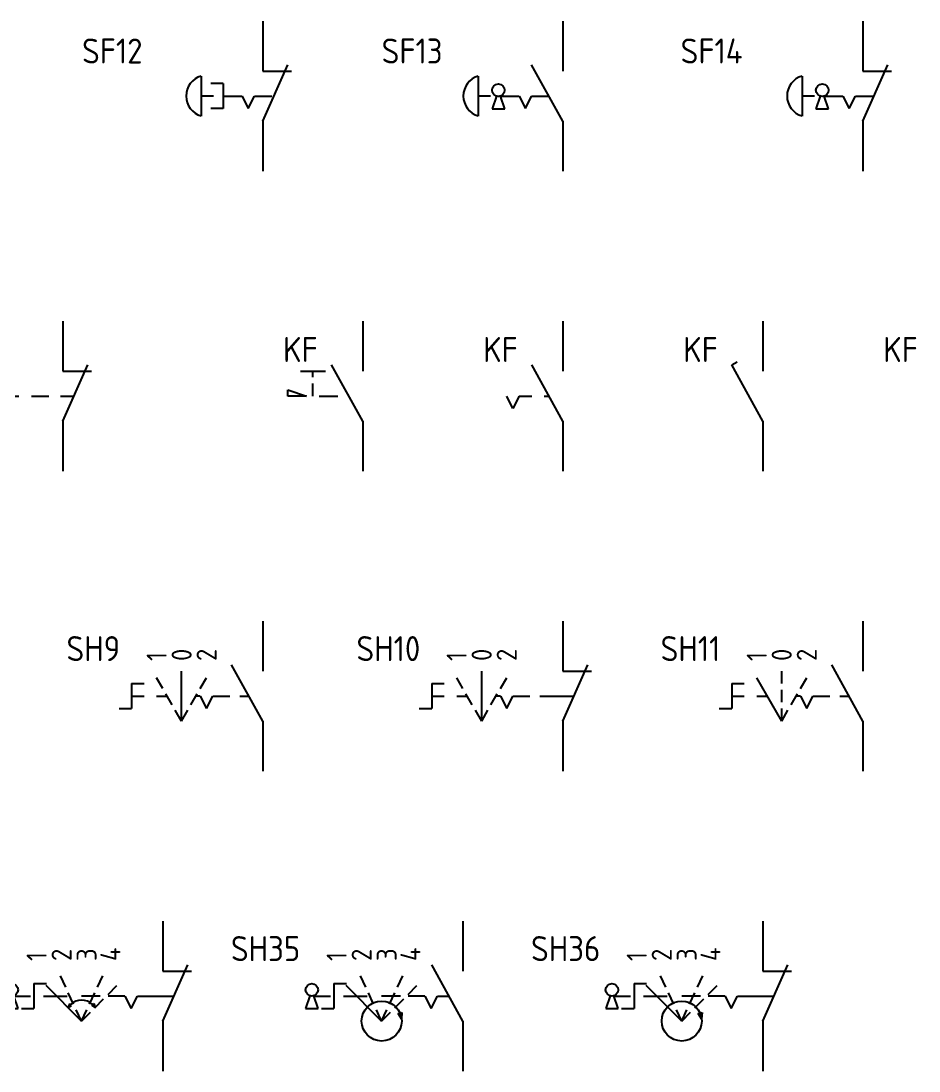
# Model space of a CAD drawing. Header units: millimetres. Extents: x 1746 to 2533, y 1027 to 2108.
# Drawn here: x 1985.8 to 2075.6, y 2002.5 to 2107.5 of the extents above; entities that cross this region are included whole.
import ezdxf
from ezdxf.enums import TextEntityAlignment as Align

# ---------------------------------------------------------------- set-up
doc = ezdxf.new("R2010")
doc.units = ezdxf.units.MM
for name, color, linetype in [('POS', 7, 'Continuous'), ('SYMS', 7, 'Continuous'), ('TAGS', 7, 'Continuous')]:
    doc.layers.add(name, color=color, linetype=linetype)
doc.styles.add('WD_IEC', font='isocp2.shx', dxfattribs={"width": 0.9, "height": 4})

# ---------------------------------------------------------------- blocks, each defined once
blk = doc.blocks.new('VPB12S80')
for p, q in [((0, 7.5), (0, 2.5)), ((0, -2.5), (2.5, 3.13)), ((0, 2.5), (2.87, 2.5)), ((-6.17, 2), (-6.17, -2)), ((-3.96, 1.25), (-5.21, 1.25)), ((-3.96, 1.25), (-3.96, -1.25)), ((-4.94, 0), (-6.17, 0)), ((-3.96, 0), (-2.08, 0)), ((-2.08, 0), (-1.46, -1.25)), ((-1.46, -1.25), (-0.83, 0)), ((-0.83, 0), (0.9, 0)), ((-3.96, -1.25), (-5.21, -1.25)), ((0, -2.5), (0, -7.5))]:
    blk.add_line(p, q)
blk.add_arc((-5.59, 0), 2.08, 106.2602, 253.7398)
at = {"style": 'WD_IEC'}
for tag, p in [('INST', (-12.03, 9.25)), ('LOC', (-12.03, 6.25)), ('TAG1', (-12.03, 3.25)), ('DESC1', (-12.03, -9.35)), ('DESC2', (-12.03, -12.35)), ('DESC3', (-12.03, -15.35))]:
    blk.add_attdef(tag, text='', height=2.5, dxfattribs=at).set_placement(p, align=Align.RIGHT)
at = {"style": 'WD_IEC', "flags": 1}
for tag, p, height in [('X2TERM01', (0, 7.5), 0.32), ('CONTACT', (0.5, 4.5), 1), ('COMMON', (1.75, 3.25), 1), ('X1LINK', (2.29, 0), 0.32), ('ASSYCODE', (1, -4), 1), ('FAMILY', (1, -5.5), 1), ('CATDESC', (1, -7), 1), ('X8TERM02', (0, -7.5), 0.32)]:
    blk.add_attdef(tag, p, '', height=height, dxfattribs=at)
at = {"style": 'WD_IEC'}
blk.add_attdef('TERM01', text='', height=2, rotation=90, dxfattribs=at).set_placement((-1, 7.5), align=Align.RIGHT)
at = {"style": 'WD_IEC', "flags": 9}
for tag, p in [('MFG', (-12.53, -0.25)), ('CAT', (-12.53, -2.75))]:
    blk.add_attdef(tag, text='', height=1.5, dxfattribs=at).set_placement(p, align=Align.RIGHT)
at = {"style": 'WD_IEC'}
blk.add_attdef('TERM02', (-1, -7.5), '', height=2, rotation=90, dxfattribs=at)
at = {"lineweight": 15, "style": 'WD_IEC'}
blk.add_attdef('XREF', text='', height=2.5, dxfattribs=at).set_placement((-12.03, -6.35), align=Align.RIGHT)
blk = doc.blocks.new('VPB11S82')
for p, q in [((0, 7.5), (0, 2.5)), ((0, -2.5), (-3.13, 3.13)), ((-8.46, 2), (-8.46, -2)), ((-7.23, 0), (-8.46, 0)), ((-6.65, 0), (-7.07, -1.28)), ((-6.25, 0), (-4.38, 0)), ((-5.82, -1.28), (-6.25, 0)), ((-4.38, 0), (-3.75, -1.25)), ((-3.75, -1.25), (-3.13, 0)), ((-3.13, 0), (-1.39, 0)), ((-7.07, -1.28), (-5.82, -1.28)), ((0, -2.5), (0, -7.5))]:
    blk.add_line(p, q)
blk.add_circle((-6.45, 0.59), 0.625)
blk.add_arc((-7.88, 0), 2.08, 106.2602, 253.7398)
at = {"style": 'WD_IEC'}
for tag, p in [('INST', (-12.03, 9.25)), ('LOC', (-12.03, 6.25)), ('TAG1', (-12.03, 3.25)), ('DESC1', (-12.03, -9.35)), ('DESC2', (-12.03, -12.35)), ('DESC3', (-12.03, -15.35))]:
    blk.add_attdef(tag, text='', height=2.5, dxfattribs=at).set_placement(p, align=Align.RIGHT)
at = {"style": 'WD_IEC', "flags": 1}
for tag, p, height in [('X2TERM01', (0, 7.5), 0.32), ('CONTACT', (0.5, 4.5), 1), ('COMMON', (1.75, 3.25), 1), ('X1LINK', (0, 0), 0.32), ('ASSYCODE', (1, -4), 1), ('FAMILY', (1, -5.5), 1), ('CATDESC', (1, -7), 1), ('X8TERM02', (0, -7.5), 0.32)]:
    blk.add_attdef(tag, p, '', height=height, dxfattribs=at)
at = {"style": 'WD_IEC'}
blk.add_attdef('TERM01', text='', height=2, rotation=90, dxfattribs=at).set_placement((-1, 7.5), align=Align.RIGHT)
at = {"style": 'WD_IEC', "flags": 9}
for tag, p in [('MFG', (-12.53, -0.25)), ('CAT', (-12.53, -2.75))]:
    blk.add_attdef(tag, text='', height=1.5, dxfattribs=at).set_placement(p, align=Align.RIGHT)
at = {"style": 'WD_IEC'}
blk.add_attdef('TERM02', (-1, -7.5), '', height=2, rotation=90, dxfattribs=at)
at = {"lineweight": 15, "style": 'WD_IEC'}
blk.add_attdef('XREF', text='', height=2.5, dxfattribs=at).set_placement((-12.03, -6.35), align=Align.RIGHT)
blk = doc.blocks.new('VPB12S82')
for p, q in [((0, 7.5), (0, 2.5)), ((0, -2.5), (2.5, 3.13)), ((0, 2.5), (2.87, 2.5)), ((-6.09, 2), (-6.09, -2)), ((-4.85, 0), (-6.09, 0)), ((-4.27, 0), (-4.7, -1.28)), ((-3.88, 0), (-2, 0)), ((-3.45, -1.28), (-3.88, 0)), ((-2, 0), (-1.38, -1.25)), ((-1.38, -1.25), (-0.75, 0)), ((-0.75, 0), (0.99, 0)), ((-4.7, -1.28), (-3.45, -1.28)), ((0, -2.5), (0, -7.5))]:
    blk.add_line(p, q)
blk.add_circle((-4.07, 0.59), 0.625)
blk.add_arc((-5.51, 0), 2.08, 106.2602, 253.7398)
at = {"style": 'WD_IEC'}
for tag, p in [('INST', (-12.03, 9.25)), ('LOC', (-12.03, 6.25)), ('TAG1', (-12.03, 3.25)), ('DESC1', (-12.03, -9.35)), ('DESC2', (-12.03, -12.35)), ('DESC3', (-12.03, -15.35))]:
    blk.add_attdef(tag, text='', height=2.5, dxfattribs=at).set_placement(p, align=Align.RIGHT)
at = {"style": 'WD_IEC', "flags": 1}
for tag, p, height in [('X2TERM01', (0, 7.5), 0.32), ('CONTACT', (0.5, 4.5), 1), ('COMMON', (1.75, 3.25), 1), ('X1LINK', (2.37, 0), 0.32), ('ASSYCODE', (1, -4), 1), ('FAMILY', (1, -5.5), 1), ('CATDESC', (1, -7), 1), ('X8TERM02', (0, -7.5), 0.32)]:
    blk.add_attdef(tag, p, '', height=height, dxfattribs=at)
at = {"style": 'WD_IEC'}
blk.add_attdef('TERM01', text='', height=2, rotation=90, dxfattribs=at).set_placement((-1, 7.5), align=Align.RIGHT)
at = {"style": 'WD_IEC', "flags": 9}
for tag, p in [('MFG', (-12.53, -0.25)), ('CAT', (-12.53, -2.75))]:
    blk.add_attdef(tag, text='', height=1.5, dxfattribs=at).set_placement(p, align=Align.RIGHT)
at = {"style": 'WD_IEC'}
blk.add_attdef('TERM02', (-1, -7.5), '', height=2, rotation=90, dxfattribs=at)
at = {"lineweight": 15, "style": 'WD_IEC'}
blk.add_attdef('XREF', text='', height=2.5, dxfattribs=at).set_placement((-12.03, -6.35), align=Align.RIGHT)
blk = doc.blocks.new('VSW12S77')
for p, q in [((0, 7.5), (0, 2.5)), ((0, -2.5), (2.5, 3.13)), ((0, 2.5), (2.87, 2.5)), ((-6.25, 1.25), (-6.25, -1.25)), ((-6.25, 1.25), (-5, 1.25)), ((-9.63, -0.88), (-7.87, 0.88)), ((-7.87, -0.88), (-9.63, 0.88)), ((-6.25, 0), (-7.5, 0)), ((-6.25, 0), (-4.38, 0)), ((-3.13, 0), (-1.39, 0)), ((-0.23, 0), (1.11, 0)), ((-6.25, -1.25), (-7.5, -1.25)), ((0, -2.5), (0, -7.5))]:
    blk.add_line(p, q)
blk.add_circle((-8.75, 0), 1.25)
at = {"style": 'WD_IEC'}
for tag, p in [('INST', (-12.03, 9.25)), ('LOC', (-12.03, 6.25)), ('TAG1', (-12.03, 3.25)), ('DESC1', (-12.03, -9.35)), ('DESC2', (-12.03, -12.35)), ('DESC3', (-12.03, -15.35))]:
    blk.add_attdef(tag, text='', height=2.5, dxfattribs=at).set_placement(p, align=Align.RIGHT)
at = {"style": 'WD_IEC', "flags": 1}
for tag, p, height in [('X2TERM01', (0, 7.5), 0.32), ('CONTACT', (0.5, 4.5), 1), ('COMMON', (1.75, 3.25), 1), ('X1LINK', (1.78, 0), 0.32), ('ASSYCODE', (1, -4), 1), ('FAMILY', (1, -5.5), 1), ('CATDESC', (1, -7), 1), ('X8TERM02', (0, -7.5), 0.32)]:
    blk.add_attdef(tag, p, '', height=height, dxfattribs=at)
at = {"style": 'WD_IEC'}
blk.add_attdef('TERM01', text='', height=2, rotation=90, dxfattribs=at).set_placement((-1, 7.5), align=Align.RIGHT)
at = {"style": 'WD_IEC', "flags": 9}
for tag, p in [('MFG', (-12.53, -0.25)), ('CAT', (-12.53, -2.75))]:
    blk.add_attdef(tag, text='', height=1.5, dxfattribs=at).set_placement(p, align=Align.RIGHT)
at = {"style": 'WD_IEC'}
blk.add_attdef('TERM02', (-1, -7.5), '', height=2, rotation=90, dxfattribs=at)
at = {"lineweight": 15, "style": 'WD_IEC'}
for tag, p in [('XREF', (-12.03, -6.35)), ('WDTAGALT', (-12.03, -18.35))]:
    blk.add_attdef(tag, text='', height=2.5, dxfattribs=at).set_placement(p, align=Align.RIGHT)
blk = doc.blocks.new('VSS2121F')
for p, q in [((0, 7.5), (0, 2.5)), ((-6.25, 2.5), (-3.75, 2.5)), ((-5, 1.88), (-5, 2.5)), ((0, -2.5), (-3.12, 3.12)), ((0, -2.5), (-3.12, 3.12)), ((-5, 0), (-5, 1.25)), ((-7.5, 0.62), (-5.62, 0)), ((-7.5, 0), (-7.5, 0.62)), ((-5.62, 0), (-7.5, 0)), ((-4.38, 0), (-2.5, 0)), ((0, -2.5), (0, -7.5))]:
    blk.add_line(p, q)
at = {"style": 'WD_IEC'}
for tag, p in [('INST', (-4.51, 9.4)), ('LOC', (-4.51, 6.4)), ('TAG2', (-4.51, 3.4)), ('DESC1', (-4.51, -9.72)), ('DESC2', (-4.51, -12.72)), ('DESC3', (-4.51, -15.72))]:
    blk.add_attdef(tag, text='', height=2.5, dxfattribs=at).set_placement(p, align=Align.RIGHT)
at = {"style": 'WD_IEC', "flags": 1}
for tag, p, height in [('X2TERM01', (0, 7.5), 0.32), ('CONTACT', (0.75, 3.89), 1), ('COMMON', (2, 2.64), 1), ('X4LINK', (-9.35, 0), 0.32), ('X1LINK', (-0.19, 0), 0.32), ('ASSYCODE', (1, -3.5), 1), ('FAMILY', (1, -5), 1), ('CATDESC', (1, -6.5), 1), ('X8TERM02', (0, -7.5), 0.32)]:
    blk.add_attdef(tag, p, '', height=height, dxfattribs=at)
at = {"style": 'WD_IEC'}
blk.add_attdef('TERM01', text='', height=2, rotation=90, dxfattribs=at).set_placement((-1, 7.5), align=Align.RIGHT)
blk.add_attdef('TERM02', (-1.1, -7.8), '', height=2, rotation=90, dxfattribs=at)
at = {"lineweight": 15, "style": 'WD_IEC'}
blk.add_attdef('STATE', (1, -2), '', height=2.5, dxfattribs=at)
blk.add_attdef('XREF', text='', height=2.5, dxfattribs=at).set_placement((-4.51, -6.72), align=Align.RIGHT)
blk = doc.blocks.new('VSS2122F')
for p, q in [((0, 7.5), (0, 2.5)), ((0, -2.5), (-3.12, 3.12)), ((-5, -1.25), (-5.62, 0)), ((-4.38, 0), (-5, -1.25)), ((-4.38, 0), (-3.12, 0)), ((-1.88, 0), (-1.39, 0)), ((0, -2.5), (0, -7.5))]:
    blk.add_line(p, q)
at = {"style": 'WD_IEC'}
for tag, p in [('INST', (-4.51, 9.4)), ('LOC', (-4.51, 6.4)), ('TAG2', (-4.51, 3.4)), ('DESC1', (-4.51, -9.72)), ('DESC2', (-4.51, -12.72)), ('DESC3', (-4.51, -15.72))]:
    blk.add_attdef(tag, text='', height=2.5, dxfattribs=at).set_placement(p, align=Align.RIGHT)
at = {"style": 'WD_IEC', "flags": 1}
for tag, p, height in [('X2TERM01', (0, 7.5), 0.32), ('CONTACT', (0.75, 3.89), 1), ('COMMON', (2, 2.64), 1), ('X4LINK', (-7.26, 0), 0.32), ('X1LINK', (-0.12, 0), 0.32), ('ASSYCODE', (1, -3.5), 1), ('FAMILY', (1, -5), 1), ('CATDESC', (1, -6.5), 1), ('X8TERM02', (0, -7.5), 0.32)]:
    blk.add_attdef(tag, p, '', height=height, dxfattribs=at)
at = {"style": 'WD_IEC'}
blk.add_attdef('TERM01', text='', height=2, rotation=90, dxfattribs=at).set_placement((-1, 7.5), align=Align.RIGHT)
blk.add_attdef('TERM02', (-1.1, -7.8), '', height=2, rotation=90, dxfattribs=at)
at = {"lineweight": 15, "style": 'WD_IEC'}
blk.add_attdef('STATE', (1, -2), '', height=2.5, dxfattribs=at)
blk.add_attdef('XREF', text='', height=2.5, dxfattribs=at).set_placement((-4.51, -6.72), align=Align.RIGHT)
blk = doc.blocks.new('VSS217F')
for p, q in [((0, 7.5), (0, 2.5)), ((-3.12, 3.12), (-2.58, 3.43)), ((0, -2.5), (-3.12, 3.12)), ((0, -2.5), (-3.12, 3.12)), ((0, -2.5), (0, -7.5))]:
    blk.add_line(p, q)
at = {"style": 'WD_IEC'}
for tag, p in [('INST', (-4.51, 9.4)), ('LOC', (-4.51, 6.4)), ('TAG2', (-4.51, 3.4)), ('DESC1', (-4.51, -9.72)), ('DESC2', (-4.51, -12.72)), ('DESC3', (-4.51, -15.72))]:
    blk.add_attdef(tag, text='', height=2.5, dxfattribs=at).set_placement(p, align=Align.RIGHT)
at = {"style": 'WD_IEC', "flags": 1}
for tag, p, height in [('X2TERM01', (0, 7.5), 0.32), ('CONTACT', (0.75, 3.89), 1), ('COMMON', (2, 2.64), 1), ('X4LINK', (-2.72, 0), 0.32), ('X1LINK', (-0.54, 0), 0.32), ('ASSYCODE', (1, -3.5), 1), ('FAMILY', (1, -5), 1), ('CATDESC', (1, -6.5), 1), ('X8TERM02', (0, -7.5), 0.32)]:
    blk.add_attdef(tag, p, '', height=height, dxfattribs=at)
at = {"style": 'WD_IEC'}
blk.add_attdef('TERM01', text='', height=2, rotation=90, dxfattribs=at).set_placement((-1, 7.5), align=Align.RIGHT)
blk.add_attdef('TERM02', (-1.1, -7.8), '', height=2, rotation=90, dxfattribs=at)
at = {"lineweight": 15, "style": 'WD_IEC'}
blk.add_attdef('STATE', (1, -2), '', height=2.5, dxfattribs=at)
blk.add_attdef('XREF', text='', height=2.5, dxfattribs=at).set_placement((-4.51, -6.72), align=Align.RIGHT)
blk = doc.blocks.new('VSS218F')
for p, q in [((0, 7.5), (0, 2.5)), ((-3.67, 2.82), (-3.12, 3.12)), ((0, -2.5), (-3.12, 3.12)), ((0, -2.5), (-3.12, 3.12)), ((0, -2.5), (0, -7.5))]:
    blk.add_line(p, q)
at = {"style": 'WD_IEC'}
for tag, p in [('INST', (-4.51, 9.4)), ('LOC', (-4.51, 6.4)), ('TAG2', (-4.51, 3.4)), ('DESC1', (-4.51, -9.72)), ('DESC2', (-4.51, -12.72)), ('DESC3', (-4.51, -15.72))]:
    blk.add_attdef(tag, text='', height=2.5, dxfattribs=at).set_placement(p, align=Align.RIGHT)
at = {"style": 'WD_IEC', "flags": 1}
for tag, p, height in [('X2TERM01', (0, 7.5), 0.32), ('CONTACT', (0.75, 3.89), 1), ('COMMON', (2, 2.64), 1), ('X4LINK', (-2.72, 0), 0.32), ('X1LINK', (-0.54, 0), 0.32), ('ASSYCODE', (1, -3.5), 1), ('FAMILY', (1, -5), 1), ('CATDESC', (1, -6.5), 1), ('X8TERM02', (0, -7.5), 0.32)]:
    blk.add_attdef(tag, p, '', height=height, dxfattribs=at)
at = {"style": 'WD_IEC'}
blk.add_attdef('TERM01', text='', height=2, rotation=90, dxfattribs=at).set_placement((-1, 7.5), align=Align.RIGHT)
blk.add_attdef('TERM02', (-1.1, -7.8), '', height=2, rotation=90, dxfattribs=at)
at = {"lineweight": 15, "style": 'WD_IEC'}
blk.add_attdef('STATE', (1, -2), '', height=2.5, dxfattribs=at)
blk.add_attdef('XREF', text='', height=2.5, dxfattribs=at).set_placement((-4.51, -6.72), align=Align.RIGHT)
blk = doc.blocks.new('VSS11S31')
for p, q in [((0, 7.5), (0, 2.5)), ((-8.12, -2.5), (-8.12, 2.5)), ((0, -2.5), (-3.12, 3.12)), ((-13.12, 1.25), (-11.87, 1.25)), ((-13.12, 1.25), (-13.12, -1.25)), ((-10, 0.75), (-10.62, 1.83)), ((-6.25, 0.75), (-5.62, 1.83)), ((-13.12, 0), (-11.87, 0)), ((-10.62, 0), (-9.57, 0)), ((-9.06, -0.88), (-9.69, 0.21)), ((-7.19, -0.88), (-6.56, 0.21)), ((-6.25, 0), (-6.68, 0)), ((-6.25, 0), (-5.62, -1.25)), ((-5.62, -1.25), (-5, 0)), ((-5, 0), (-3.31, 0)), ((-2.31, 0), (-1.39, 0)), ((-14.37, -1.25), (-13.12, -1.25)), ((-8.12, -2.5), (-8.75, -1.42)), ((-8.12, -2.5), (-7.5, -1.42)), ((0, -2.5), (0, -7.5))]:
    blk.add_line(p, q)
at = {"style": 'WD_IEC'}
for tag, p in [('INST', (-14.26, 9.49)), ('LOC', (-14.26, 6.49)), ('TAG1', (-14.26, 3.49)), ('DESC1', (-14.26, -9.62)), ('DESC2', (-14.26, -12.62)), ('DESC3', (-14.26, -15.62))]:
    blk.add_attdef(tag, text='', height=2.5, dxfattribs=at).set_placement(p, align=Align.RIGHT)
at = {"style": 'WD_IEC', "flags": 8}
for tag, p in [('POS1', (-10.62, 3.5)), ('POS2', (-8.12, 3.5)), ('POS3', (-5.62, 3.5))]:
    blk.add_attdef(tag, text='', height=2, rotation=90, dxfattribs=at).set_placement(p, align=Align.MIDDLE_LEFT)
at = {"style": 'WD_IEC', "flags": 1}
for tag, p, height in [('X2TERM01', (0, 7.5), 0.32), ('CONTACT', (0.75, 3.89), 1), ('COMMON', (2, 2.64), 1), ('MFG', (-18.2, 0.06), 1.5), ('X1LINK', (0, 0), 0.32), ('CAT', (-18.2, -2.51), 1.5), ('ASSYCODE', (1, -3.5), 1), ('FAMILY', (1, -5), 1), ('CATDESC', (1, -6.5), 1), ('X8TERM02', (0, -7.5), 0.32)]:
    blk.add_attdef(tag, p, '', height=height, dxfattribs=at)
at = {"style": 'WD_IEC'}
blk.add_attdef('TERM01', text='', height=2, rotation=90, dxfattribs=at).set_placement((-1, 7.5), align=Align.RIGHT)
blk.add_attdef('TERM02', (-1.1, -7.8), '', height=2, rotation=90, dxfattribs=at)
at = {"lineweight": 15, "style": 'WD_IEC'}
blk.add_attdef('XREF', text='', height=2.5, dxfattribs=at).set_placement((-14.26, -6.62), align=Align.RIGHT)
blk = doc.blocks.new('VSS12S31')
for p, q in [((0, 7.5), (0, 2.5)), ((-8.12, -2.5), (-8.12, 2.5)), ((0, -2.5), (2.5, 3.12)), ((0, 2.5), (2.87, 2.5)), ((-13.12, 1.25), (-11.87, 1.25)), ((-13.12, 1.25), (-13.12, -1.25)), ((-10, 0.75), (-10.62, 1.83)), ((-6.25, 0.75), (-5.62, 1.83)), ((-9.06, -0.88), (-9.69, 0.21)), ((-7.19, -0.88), (-6.56, 0.21)), ((-13.12, 0), (-11.87, 0)), ((-10.62, 0), (-9.57, 0)), ((-6.25, 0), (-6.68, 0)), ((-6.25, 0), (-5.62, -1.25)), ((-5.62, -1.25), (-5, 0)), ((-5, 0), (-3.31, 0)), ((-2.31, 0), (1.11, 0)), ((-14.37, -1.25), (-13.12, -1.25)), ((-8.12, -2.5), (-8.75, -1.42)), ((-8.12, -2.5), (-7.5, -1.42)), ((0, -2.5), (0, -7.5))]:
    blk.add_line(p, q)
at = {"style": 'WD_IEC'}
for tag, p in [('INST', (-14.26, 9.49)), ('LOC', (-14.26, 6.49)), ('TAG1', (-14.26, 3.49)), ('DESC1', (-14.26, -9.62)), ('DESC2', (-14.26, -12.62)), ('DESC3', (-14.26, -15.62))]:
    blk.add_attdef(tag, text='', height=2.5, dxfattribs=at).set_placement(p, align=Align.RIGHT)
at = {"style": 'WD_IEC', "flags": 8}
for tag, p in [('POS1', (-10.62, 3.5)), ('POS2', (-8.12, 3.5)), ('POS3', (-5.62, 3.5))]:
    blk.add_attdef(tag, text='', height=2, rotation=90, dxfattribs=at).set_placement(p, align=Align.MIDDLE_LEFT)
at = {"style": 'WD_IEC', "flags": 1}
for tag, p, height in [('X2TERM01', (0, 7.5), 0.32), ('CONTACT', (0.75, 3.89), 1), ('COMMON', (2, 2.64), 1), ('MFG', (-18.2, 0.06), 1.5), ('X1LINK', (2.02, 0), 0.32), ('CAT', (-18.2, -2.51), 1.5), ('ASSYCODE', (1, -3.5), 1), ('FAMILY', (1, -5), 1), ('CATDESC', (1, -6.5), 1), ('X8TERM02', (0, -7.5), 0.32)]:
    blk.add_attdef(tag, p, '', height=height, dxfattribs=at)
at = {"style": 'WD_IEC'}
blk.add_attdef('TERM01', text='', height=2, rotation=90, dxfattribs=at).set_placement((-1, 7.5), align=Align.RIGHT)
blk.add_attdef('TERM02', (-1.1, -7.8), '', height=2, rotation=90, dxfattribs=at)
at = {"lineweight": 15, "style": 'WD_IEC'}
blk.add_attdef('XREF', text='', height=2.5, dxfattribs=at).set_placement((-14.26, -6.62), align=Align.RIGHT)
blk = doc.blocks.new('VSS11S32')
for p, q in [((0, 7.5), (0, 2.5)), ((-8.12, 1.25), (-8.12, 2.5)), ((0, -2.5), (-3.12, 3.12)), ((-13.12, 1.25), (-11.87, 1.25)), ((-13.12, 1.25), (-13.12, -1.25)), ((-8.12, -2.5), (-10.62, 1.83)), ((-6.25, 0.75), (-5.62, 1.83)), ((-13.12, 0), (-11.87, 0)), ((-10.62, 0), (-9.57, 0)), ((-8.12, -0.62), (-8.12, 0.63)), ((-7.19, -0.88), (-6.56, 0.21)), ((-6.25, 0), (-6.68, 0)), ((-6.25, 0), (-5.62, -1.25)), ((-5.62, -1.25), (-5, 0)), ((-5, 0), (-3.31, 0)), ((-2.31, 0), (-1.39, 0)), ((-14.37, -1.25), (-13.12, -1.25)), ((-8.12, -2.5), (-8.12, -1.25)), ((-8.12, -2.5), (-7.5, -1.42)), ((0, -2.5), (0, -7.5))]:
    blk.add_line(p, q)
at = {"style": 'WD_IEC'}
for tag, p in [('INST', (-14.26, 9.49)), ('LOC', (-14.26, 6.49)), ('TAG1', (-14.26, 3.49)), ('DESC1', (-14.26, -9.62)), ('DESC2', (-14.26, -12.62)), ('DESC3', (-14.26, -15.62))]:
    blk.add_attdef(tag, text='', height=2.5, dxfattribs=at).set_placement(p, align=Align.RIGHT)
at = {"style": 'WD_IEC', "flags": 8}
for tag, p in [('POS1', (-10.62, 3.5)), ('POS2', (-8.12, 3.5)), ('POS3', (-5.62, 3.5))]:
    blk.add_attdef(tag, text='', height=2, rotation=90, dxfattribs=at).set_placement(p, align=Align.MIDDLE_LEFT)
at = {"style": 'WD_IEC', "flags": 1}
for tag, p, height in [('X2TERM01', (0, 7.5), 0.32), ('CONTACT', (0.75, 3.89), 1), ('COMMON', (2, 2.64), 1), ('MFG', (-18.2, 0.06), 1.5), ('X1LINK', (0, 0), 0.32), ('CAT', (-18.2, -2.51), 1.5), ('ASSYCODE', (1, -3.5), 1), ('FAMILY', (1, -5), 1), ('CATDESC', (1, -6.5), 1), ('X8TERM02', (0, -7.5), 0.32)]:
    blk.add_attdef(tag, p, '', height=height, dxfattribs=at)
at = {"style": 'WD_IEC'}
blk.add_attdef('TERM01', text='', height=2, rotation=90, dxfattribs=at).set_placement((-1, 7.5), align=Align.RIGHT)
blk.add_attdef('TERM02', (-1.1, -7.8), '', height=2, rotation=90, dxfattribs=at)
at = {"lineweight": 15, "style": 'WD_IEC'}
blk.add_attdef('XREF', text='', height=2.5, dxfattribs=at).set_placement((-14.26, -6.62), align=Align.RIGHT)
blk = doc.blocks.new('VSS12S50')
for p, q in [((0, 7.5), (0, 2.5)), ((0, -2.5), (2.5, 3.12)), ((0, 2.5), (2.87, 2.5)), ((-12.89, 1.25), (-11.64, 1.25)), ((-12.89, 1.25), (-12.89, -1.25)), ((-9.71, 0.9), (-10.24, 2.03)), ((-6.54, 0.9), (-6.01, 2.03)), ((-15.29, 0.03), (-15.72, -1.25)), ((-14.47, -1.25), (-14.9, 0.03)), ((-11.93, 0), (-9.57, 0)), ((-8.12, -2.5), (-11.66, 1.04)), ((-8.92, -0.8), (-9.45, 0.33)), ((-6.25, 0), (-8.12, 0)), ((-7.33, -0.8), (-6.8, 0.33)), ((-5.47, 0.15), (-4.59, 1.04)), ((-3.79, 0), (-5.46, 0)), ((-3.79, 0), (-3.17, -1.25)), ((-3.17, -1.25), (-2.54, 0)), ((-2.54, 0), (1.11, 0)), ((-14.89, 0), (-13.24, 0)), ((-9.32, -0.77), (-9.47, -1.16)), ((-9.47, -1.16), (-9.12, -0.94)), ((-9.12, -0.94), (-9.32, -0.77)), ((-7.11, -0.92), (-6.91, -0.76)), ((-6.75, -1.14), (-7.11, -0.92)), ((-6.91, -0.76), (-6.75, -1.14)), ((-6.8, -1.17), (-5.92, -0.29)), ((-15.72, -1.25), (-14.47, -1.25)), ((-14.14, -1.25), (-12.89, -1.25)), ((-8.12, -2.5), (-8.65, -1.37)), ((-8.12, -2.5), (-7.6, -1.37)), ((-8.12, -2.5), (-7.24, -1.62)), ((0, -2.5), (0, -7.5))]:
    blk.add_line(p, q)
blk.add_circle((-15.1, 0.62), 0.625)
blk.add_arc((-8.12, -2), 1.59, 46.0492, 133.9508)
for points in [[(-9.12, -0.94), (-9.32, -0.77), (-9.47, -1.16)], [(-7.11, -0.92), (-6.91, -0.76), (-6.75, -1.14)]]:
    blk.add_solid(points)
at = {"style": 'WD_IEC'}
for tag, p in [('INST', (-16.26, 9.49)), ('LOC', (-16.26, 6.49)), ('TAG1', (-16.26, 3.49)), ('DESC1', (-16.26, -9.62)), ('DESC2', (-16.26, -12.62)), ('DESC3', (-16.26, -15.62))]:
    blk.add_attdef(tag, text='', height=2.5, dxfattribs=at).set_placement(p, align=Align.RIGHT)
at = {"style": 'WD_IEC', "flags": 8}
for tag, p in [('POS1', (-12.62, 3.5)), ('POS2', (-10.12, 3.5)), ('POS3', (-7.62, 3.5)), ('POS4', (-5.24, 3.5))]:
    blk.add_attdef(tag, text='', height=2, rotation=90, dxfattribs=at).set_placement(p, align=Align.MIDDLE_LEFT)
at = {"style": 'WD_IEC', "flags": 1}
for tag, p, height in [('X2TERM01', (0, 7.5), 0.32), ('CONTACT', (0.75, 3.89), 1), ('COMMON', (2, 2.64), 1), ('MFG', (-20.2, 0.06), 1.5), ('X1LINK', (2.09, 0), 0.32), ('CAT', (-20.2, -2.51), 1.5), ('ASSYCODE', (1, -3.5), 1), ('FAMILY', (1, -5), 1), ('CATDESC', (1, -6.5), 1), ('X8TERM02', (0, -7.5), 0.32)]:
    blk.add_attdef(tag, p, '', height=height, dxfattribs=at)
at = {"style": 'WD_IEC'}
blk.add_attdef('TERM01', text='', height=2, rotation=90, dxfattribs=at).set_placement((-1, 7.5), align=Align.RIGHT)
blk.add_attdef('TERM02', (-1.1, -7.8), '', height=2, rotation=90, dxfattribs=at)
at = {"lineweight": 15, "style": 'WD_IEC'}
blk.add_attdef('XREF', text='', height=2.5, dxfattribs=at).set_placement((-16.26, -6.62), align=Align.RIGHT)
blk = doc.blocks.new('VSS11S51')
for p, q in [((0, 7.5), (0, 2.5)), ((0, -2.5), (-3.12, 3.12)), ((-12.89, 1.25), (-11.64, 1.25)), ((-12.89, 1.25), (-12.89, -1.25)), ((-9.71, 0.9), (-10.24, 2.03)), ((-6.54, 0.9), (-6.01, 2.03)), ((-15.29, 0.03), (-15.72, -1.25)), ((-14.47, -1.25), (-14.9, 0.03)), ((-11.93, 0), (-9.57, 0)), ((-8.12, -2.5), (-11.66, 1.04)), ((-8.92, -0.8), (-9.45, 0.33)), ((-6.25, 0), (-8.12, 0)), ((-7.33, -0.8), (-6.8, 0.33)), ((-5.47, 0.15), (-4.59, 1.04)), ((-3.79, 0), (-5.46, 0)), ((-3.79, 0), (-3.17, -1.25)), ((-3.17, -1.25), (-2.54, 0)), ((-2.54, 0), (-1.39, 0)), ((-14.89, 0), (-13.24, 0)), ((-6.8, -1.17), (-5.92, -0.29)), ((-15.72, -1.25), (-14.47, -1.25)), ((-14.14, -1.25), (-12.89, -1.25)), ((-8.12, -2.5), (-8.65, -1.37)), ((-8.12, -2.5), (-7.6, -1.37)), ((-8.12, -2.5), (-7.24, -1.62)), ((-6.47, -1.75), (-6.09, -1.65)), ((-6.14, -2.28), (-6.47, -1.75)), ((-6.09, -1.65), (-6.14, -2.28)), ((0, -2.5), (0, -7.5))]:
    blk.add_line(p, q)
for centre, radius in [((-15.1, 0.62), 0.625), ((-8.12, -2.5), 2)]:
    blk.add_circle(centre, radius)
blk.add_solid([(-6.47, -1.75), (-6.09, -1.65), (-6.14, -2.28)])
at = {"style": 'WD_IEC'}
for tag, p in [('INST', (-16.26, 9.49)), ('LOC', (-16.26, 6.49)), ('TAG1', (-16.26, 3.49)), ('DESC1', (-16.26, -9.62)), ('DESC2', (-16.26, -12.62)), ('DESC3', (-16.26, -15.62))]:
    blk.add_attdef(tag, text='', height=2.5, dxfattribs=at).set_placement(p, align=Align.RIGHT)
at = {"style": 'WD_IEC', "flags": 8}
for tag, p in [('POS1', (-12.62, 3.5)), ('POS2', (-10.12, 3.5)), ('POS3', (-7.62, 3.5)), ('POS4', (-5.24, 3.5))]:
    blk.add_attdef(tag, text='', height=2, rotation=90, dxfattribs=at).set_placement(p, align=Align.MIDDLE_LEFT)
at = {"style": 'WD_IEC', "flags": 1}
for tag, p, height in [('X2TERM01', (0, 7.5), 0.32), ('CONTACT', (0.75, 3.89), 1), ('COMMON', (2, 2.64), 1), ('MFG', (-20.2, 0.06), 1.5), ('X1LINK', (0, 0), 0.32), ('CAT', (-20.2, -2.51), 1.5), ('ASSYCODE', (1, -3.5), 1), ('FAMILY', (1, -5), 1), ('CATDESC', (1, -6.5), 1), ('X8TERM02', (0, -7.5), 0.32)]:
    blk.add_attdef(tag, p, '', height=height, dxfattribs=at)
at = {"style": 'WD_IEC'}
blk.add_attdef('TERM01', text='', height=2, rotation=90, dxfattribs=at).set_placement((-1, 7.5), align=Align.RIGHT)
blk.add_attdef('TERM02', (-1.1, -7.8), '', height=2, rotation=90, dxfattribs=at)
at = {"lineweight": 15, "style": 'WD_IEC'}
blk.add_attdef('XREF', text='', height=2.5, dxfattribs=at).set_placement((-16.26, -6.62), align=Align.RIGHT)
blk = doc.blocks.new('VSS12S51')
for p, q in [((0, 7.5), (0, 2.5)), ((0, -2.5), (2.5, 3.12)), ((0, 2.5), (2.87, 2.5)), ((-12.89, 1.25), (-11.64, 1.25)), ((-12.89, 1.25), (-12.89, -1.25)), ((-9.71, 0.9), (-10.24, 2.03)), ((-6.54, 0.9), (-6.01, 2.03)), ((-15.29, 0.03), (-15.72, -1.25)), ((-14.47, -1.25), (-14.9, 0.03)), ((-11.93, 0), (-9.57, 0)), ((-8.12, -2.5), (-11.66, 1.04)), ((-8.92, -0.8), (-9.45, 0.33)), ((-6.25, 0), (-8.12, 0)), ((-7.33, -0.8), (-6.8, 0.33)), ((-5.47, 0.15), (-4.59, 1.04)), ((-3.79, 0), (-5.46, 0)), ((-3.79, 0), (-3.17, -1.25)), ((-3.17, -1.25), (-2.54, 0)), ((-2.54, 0), (1.11, 0)), ((-14.89, 0), (-13.24, 0)), ((-6.8, -1.17), (-5.92, -0.29)), ((-15.72, -1.25), (-14.47, -1.25)), ((-14.14, -1.25), (-12.89, -1.25)), ((-8.12, -2.5), (-8.65, -1.37)), ((-8.12, -2.5), (-7.6, -1.37)), ((-8.12, -2.5), (-7.24, -1.62)), ((-6.47, -1.75), (-6.09, -1.65)), ((-6.14, -2.28), (-6.47, -1.75)), ((-6.09, -1.65), (-6.14, -2.28)), ((0, -2.5), (0, -7.5))]:
    blk.add_line(p, q)
for centre, radius in [((-15.1, 0.62), 0.625), ((-8.12, -2.5), 2)]:
    blk.add_circle(centre, radius)
blk.add_solid([(-6.47, -1.75), (-6.09, -1.65), (-6.14, -2.28)])
at = {"style": 'WD_IEC'}
for tag, p in [('INST', (-16.26, 9.49)), ('LOC', (-16.26, 6.49)), ('TAG1', (-16.26, 3.49)), ('DESC1', (-16.26, -9.62)), ('DESC2', (-16.26, -12.62)), ('DESC3', (-16.26, -15.62))]:
    blk.add_attdef(tag, text='', height=2.5, dxfattribs=at).set_placement(p, align=Align.RIGHT)
at = {"style": 'WD_IEC', "flags": 8}
for tag, p in [('POS1', (-12.62, 3.5)), ('POS2', (-10.12, 3.5)), ('POS3', (-7.62, 3.5)), ('POS4', (-5.24, 3.5))]:
    blk.add_attdef(tag, text='', height=2, rotation=90, dxfattribs=at).set_placement(p, align=Align.MIDDLE_LEFT)
at = {"style": 'WD_IEC', "flags": 1}
for tag, p, height in [('X2TERM01', (0, 7.5), 0.32), ('CONTACT', (0.75, 3.89), 1), ('COMMON', (2, 2.64), 1), ('MFG', (-20.2, 0.06), 1.5), ('X1LINK', (2.02, 0), 0.32), ('CAT', (-20.2, -2.51), 1.5), ('ASSYCODE', (1, -3.5), 1), ('FAMILY', (1, -5), 1), ('CATDESC', (1, -6.5), 1), ('X8TERM02', (0, -7.5), 0.32)]:
    blk.add_attdef(tag, p, '', height=height, dxfattribs=at)
at = {"style": 'WD_IEC'}
blk.add_attdef('TERM01', text='', height=2, rotation=90, dxfattribs=at).set_placement((-1, 7.5), align=Align.RIGHT)
blk.add_attdef('TERM02', (-1.1, -7.8), '', height=2, rotation=90, dxfattribs=at)
at = {"lineweight": 15, "style": 'WD_IEC'}
blk.add_attdef('XREF', text='', height=2.5, dxfattribs=at).set_placement((-16.26, -6.62), align=Align.RIGHT)

msp = doc.modelspace()

# ---------------------------------------------------------------- block references
at = {"layer": 'SYMS'}
ref = msp.add_blockref('VPB12S80', (2010, 2100), dxfattribs=at)
ref.add_attrib('TAG1', 'SF12', dxfattribs={"layer": 'TAGS', "height": 2.5, "style": 'WD_IEC'}).set_placement((1997.97, 2103.25), align=Align.RIGHT)
ref = msp.add_blockref('VPB11S82', (2040, 2100), dxfattribs=at)
ref.add_attrib('TAG1', 'SF13', dxfattribs={"layer": 'TAGS', "height": 2.5, "style": 'WD_IEC'}).set_placement((2027.97, 2103.25), align=Align.RIGHT)
ref = msp.add_blockref('VPB12S82', (2070, 2100), dxfattribs=at)
ref.add_attrib('TAG1', 'SF14', dxfattribs={"layer": 'TAGS', "height": 2.5, "style": 'WD_IEC'}).set_placement((2057.97, 2103.25), align=Align.RIGHT)
ref = msp.add_blockref('VSW12S77', (1990, 2070), dxfattribs=at)
ref.add_attrib('TAG1', 'SF28', dxfattribs={"layer": 'TAGS', "height": 2.5, "style": 'WD_IEC'}).set_placement((1977.97, 2073.25), align=Align.RIGHT)
ref = msp.add_blockref('VSS2121F', (2020, 2070), dxfattribs=at)
ref.add_attrib('TAG2', 'KF', dxfattribs={"layer": 'TAGS', "height": 2.5, "style": 'WD_IEC'}).set_placement((2015.49, 2073.4), align=Align.RIGHT)
ref = msp.add_blockref('VSS2122F', (2040, 2070), dxfattribs=at)
ref.add_attrib('TAG2', 'KF', dxfattribs={"layer": 'TAGS', "height": 2.5, "style": 'WD_IEC'}).set_placement((2035.49, 2073.4), align=Align.RIGHT)
ref = msp.add_blockref('VSS217F', (2060, 2070), dxfattribs=at)
ref.add_attrib('TAG2', 'KF', dxfattribs={"layer": 'TAGS', "height": 2.5, "style": 'WD_IEC'}).set_placement((2055.49, 2073.4), align=Align.RIGHT)
ref = msp.add_blockref('VSS218F', (2080, 2070), dxfattribs=at)
ref.add_attrib('TAG2', 'KF', dxfattribs={"layer": 'TAGS', "height": 2.5, "style": 'WD_IEC'}).set_placement((2075.49, 2073.4), align=Align.RIGHT)
ref = msp.add_blockref('VSS11S31', (2010, 2040), dxfattribs=at)
ref.add_attrib('POS1', '1', dxfattribs={"layer": 'POS', "height": 2, "rotation": 90, "style": 'WD_IEC', "flags": 8}).set_placement((1999.38, 2043.5), align=Align.MIDDLE_LEFT)
ref.add_attrib('POS2', '0', dxfattribs={"layer": 'POS', "height": 2, "rotation": 90, "style": 'WD_IEC', "flags": 8}).set_placement((2001.88, 2043.5), align=Align.MIDDLE_LEFT)
ref.add_attrib('POS3', '2', dxfattribs={"layer": 'POS', "height": 2, "rotation": 90, "style": 'WD_IEC', "flags": 8}).set_placement((2004.38, 2043.5), align=Align.MIDDLE_LEFT)
ref.add_attrib('TAG1', 'SH9', dxfattribs={"layer": 'TAGS', "height": 2.5, "style": 'WD_IEC'}).set_placement((1995.74, 2043.49), align=Align.RIGHT)
ref = msp.add_blockref('VSS12S31', (2040, 2040), dxfattribs=at)
ref.add_attrib('POS1', '1', dxfattribs={"layer": 'POS', "height": 2, "rotation": 90, "style": 'WD_IEC', "flags": 8}).set_placement((2029.38, 2043.5), align=Align.MIDDLE_LEFT)
ref.add_attrib('POS2', '0', dxfattribs={"layer": 'POS', "height": 2, "rotation": 90, "style": 'WD_IEC', "flags": 8}).set_placement((2031.88, 2043.5), align=Align.MIDDLE_LEFT)
ref.add_attrib('POS3', '2', dxfattribs={"layer": 'POS', "height": 2, "rotation": 90, "style": 'WD_IEC', "flags": 8}).set_placement((2034.38, 2043.5), align=Align.MIDDLE_LEFT)
ref.add_attrib('TAG1', 'SH10', dxfattribs={"layer": 'TAGS', "height": 2.5, "style": 'WD_IEC'}).set_placement((2025.74, 2043.49), align=Align.RIGHT)
ref = msp.add_blockref('VSS11S32', (2070, 2040), dxfattribs=at)
ref.add_attrib('POS1', '1', dxfattribs={"layer": 'POS', "height": 2, "rotation": 90, "style": 'WD_IEC', "flags": 8}).set_placement((2059.38, 2043.5), align=Align.MIDDLE_LEFT)
ref.add_attrib('POS2', '0', dxfattribs={"layer": 'POS', "height": 2, "rotation": 90, "style": 'WD_IEC', "flags": 8}).set_placement((2061.88, 2043.5), align=Align.MIDDLE_LEFT)
ref.add_attrib('POS3', '2', dxfattribs={"layer": 'POS', "height": 2, "rotation": 90, "style": 'WD_IEC', "flags": 8}).set_placement((2064.38, 2043.5), align=Align.MIDDLE_LEFT)
ref.add_attrib('TAG1', 'SH11', dxfattribs={"layer": 'TAGS', "height": 2.5, "style": 'WD_IEC'}).set_placement((2055.74, 2043.49), align=Align.RIGHT)
ref = msp.add_blockref('VSS12S50', (2000, 2010), dxfattribs=at)
ref.add_attrib('POS4', '4', dxfattribs={"layer": 'POS', "height": 2, "rotation": 90, "style": 'WD_IEC', "flags": 8}).set_placement((1994.76, 2013.5), align=Align.MIDDLE_LEFT)
ref.add_attrib('POS1', '1', dxfattribs={"layer": 'POS', "height": 2, "rotation": 90, "style": 'WD_IEC', "flags": 8}).set_placement((1987.38, 2013.5), align=Align.MIDDLE_LEFT)
ref.add_attrib('POS2', '2', dxfattribs={"layer": 'POS', "height": 2, "rotation": 90, "style": 'WD_IEC', "flags": 8}).set_placement((1989.88, 2013.5), align=Align.MIDDLE_LEFT)
ref.add_attrib('POS3', '3', dxfattribs={"layer": 'POS', "height": 2, "rotation": 90, "style": 'WD_IEC', "flags": 8}).set_placement((1992.38, 2013.5), align=Align.MIDDLE_LEFT)
ref.add_attrib('TAG1', 'SH34', dxfattribs={"layer": 'TAGS', "height": 2.5, "style": 'WD_IEC'}).set_placement((1983.74, 2013.49), align=Align.RIGHT)
ref = msp.add_blockref('VSS11S51', (2030, 2010), dxfattribs=at)
ref.add_attrib('POS4', '4', dxfattribs={"layer": 'POS', "height": 2, "rotation": 90, "style": 'WD_IEC', "flags": 8}).set_placement((2024.76, 2013.5), align=Align.MIDDLE_LEFT)
ref.add_attrib('POS1', '1', dxfattribs={"layer": 'POS', "height": 2, "rotation": 90, "style": 'WD_IEC', "flags": 8}).set_placement((2017.38, 2013.5), align=Align.MIDDLE_LEFT)
ref.add_attrib('POS2', '2', dxfattribs={"layer": 'POS', "height": 2, "rotation": 90, "style": 'WD_IEC', "flags": 8}).set_placement((2019.88, 2013.5), align=Align.MIDDLE_LEFT)
ref.add_attrib('POS3', '3', dxfattribs={"layer": 'POS', "height": 2, "rotation": 90, "style": 'WD_IEC', "flags": 8}).set_placement((2022.38, 2013.5), align=Align.MIDDLE_LEFT)
ref.add_attrib('TAG1', 'SH35', dxfattribs={"layer": 'TAGS', "height": 2.5, "style": 'WD_IEC'}).set_placement((2013.74, 2013.49), align=Align.RIGHT)
ref = msp.add_blockref('VSS12S51', (2060, 2010), dxfattribs=at)
ref.add_attrib('POS4', '4', dxfattribs={"layer": 'POS', "height": 2, "rotation": 90, "style": 'WD_IEC', "flags": 8}).set_placement((2054.76, 2013.5), align=Align.MIDDLE_LEFT)
ref.add_attrib('POS1', '1', dxfattribs={"layer": 'POS', "height": 2, "rotation": 90, "style": 'WD_IEC', "flags": 8}).set_placement((2047.38, 2013.5), align=Align.MIDDLE_LEFT)
ref.add_attrib('POS2', '2', dxfattribs={"layer": 'POS', "height": 2, "rotation": 90, "style": 'WD_IEC', "flags": 8}).set_placement((2049.88, 2013.5), align=Align.MIDDLE_LEFT)
ref.add_attrib('POS3', '3', dxfattribs={"layer": 'POS', "height": 2, "rotation": 90, "style": 'WD_IEC', "flags": 8}).set_placement((2052.38, 2013.5), align=Align.MIDDLE_LEFT)
ref.add_attrib('TAG1', 'SH36', dxfattribs={"layer": 'TAGS', "height": 2.5, "style": 'WD_IEC'}).set_placement((2043.74, 2013.49), align=Align.RIGHT)

doc.saveas('drawing.dxf')
